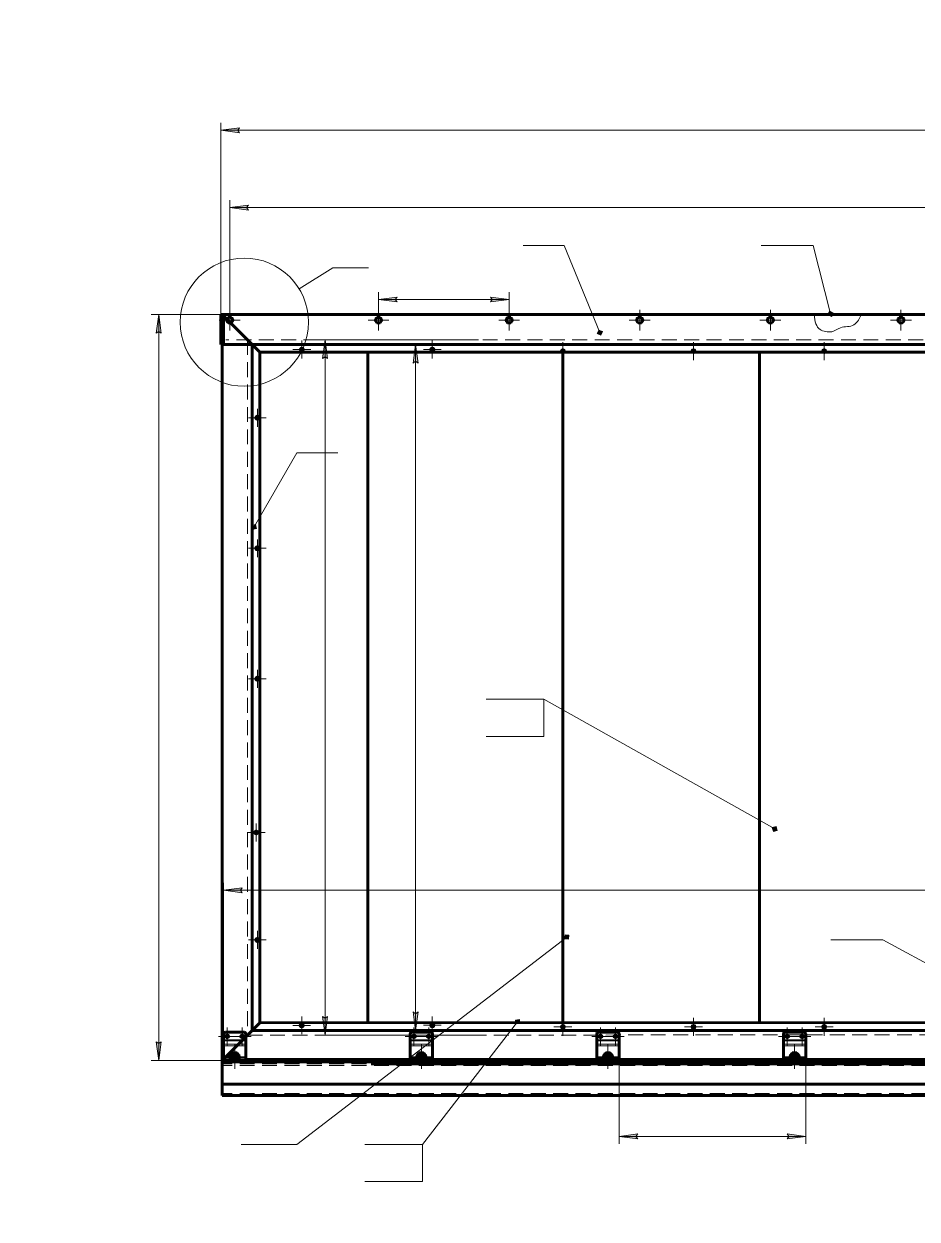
# Model space of a CAD drawing. Header units: millimetres. Extents: x 0 to 841, y 0 to 594.
# Drawn here: x 0 to 239.3, y 273.5 to 594 of the extents above; entities that cross this region are included whole.
import ezdxf

# ---------------------------------------------------------------- set-up
doc = ezdxf.new("R2010")
doc.units = ezdxf.units.MM
for name, pattern in [('K5LT_AXLED', [19.5, 15, -1.5, 1.5, -1.5]), ('K5LT_BASIC', [0]), ('K5LT_DASHED', [6, 4, -2]), ('K5LT_THIN', [0]), ('K5LT_THIN_INCLUDED_TO_HATCHING', [0])]:
    doc.linetypes.add(name, pattern=pattern)
doc.layers.add('Системный слой', color=7, linetype='Continuous')

# ---------------------------------------------------------------- blocks, each defined once
blk = doc.blocks.new('U11')
at = {"layer": 'Системный слой', "color": 30, "linetype": 'K5LT_AXLED', "lineweight": 18, "true_color": 0xff8000}
for q in [(130.01, 517.36), (127.21, 514.56), (130.01, 511.76), (132.81, 514.56)]:
    blk.add_line((130.01, 514.56), q, dxfattribs=at)
blk = doc.blocks.new('U12')
at = {"layer": 'Системный слой', "color": 30, "linetype": 'K5LT_AXLED', "lineweight": 18, "true_color": 0xff8000}
for q in [(165.01, 517.36), (162.21, 514.56), (165.01, 511.76), (167.81, 514.56)]:
    blk.add_line((165.01, 514.56), q, dxfattribs=at)
blk = doc.blocks.new('U13')
at = {"layer": 'Системный слой', "color": 30, "linetype": 'K5LT_AXLED', "lineweight": 18, "true_color": 0xff8000}
for q in [(200.01, 517.36), (197.21, 514.56), (200.01, 511.76), (202.81, 514.56)]:
    blk.add_line((200.01, 514.56), q, dxfattribs=at)
blk = doc.blocks.new('U15')
at = {"layer": 'Системный слой', "color": 30, "linetype": 'K5LT_AXLED', "lineweight": 18, "true_color": 0xff8000}
for q in [(235.01, 517.36), (232.21, 514.56), (235.01, 511.76), (237.81, 514.56)]:
    blk.add_line((235.01, 514.56), q, dxfattribs=at)
blk = doc.blocks.new('U24')
at = {"layer": 'Системный слой', "color": 30, "linetype": 'K5LT_AXLED', "lineweight": 18, "true_color": 0xff8000}
for q in [(55.15, 517.36), (52.35, 514.56), (55.15, 511.76), (57.95, 514.56)]:
    blk.add_line((55.15, 514.56), q, dxfattribs=at)
blk = doc.blocks.new('U27')
at = {"layer": 'Системный слой', "color": 30, "linetype": 'K5LT_AXLED', "lineweight": 18, "true_color": 0xff8000}
for q in [(95.01, 517.36), (92.21, 514.56), (95.01, 511.76), (97.81, 514.56)]:
    blk.add_line((95.01, 514.56), q, dxfattribs=at)
blk = doc.blocks.new('U28')
at = {"layer": 'Системный слой', "color": 30, "linetype": 'K5LT_AXLED', "lineweight": 18, "true_color": 0xff8000}
for q in [(54.5, 324.85), (52.15, 322.5), (56.85, 322.5), (54.5, 320.15)]:
    blk.add_line((54.5, 322.5), q, dxfattribs=at)
blk = doc.blocks.new('U29')
at = {"layer": 'Системный слой', "color": 30, "linetype": 'K5LT_AXLED', "lineweight": 18, "true_color": 0xff8000}
for q in [(58.5, 324.85), (56.15, 322.5), (60.85, 322.5), (58.5, 320.15)]:
    blk.add_line((58.5, 322.5), q, dxfattribs=at)
blk = doc.blocks.new('U30')
at = {"layer": 'Системный слой', "color": 30, "linetype": 'K5LT_AXLED', "lineweight": 18, "true_color": 0xff8000}
for q in [(56.5, 320.2), (53.3, 317), (59.7, 317), (56.5, 313.8)]:
    blk.add_line((56.5, 317), q, dxfattribs=at)
blk = doc.blocks.new('U31')
at = {"layer": 'Системный слой', "color": 30, "linetype": 'K5LT_AXLED', "lineweight": 18, "true_color": 0xff8000}
for q in [(104.5, 324.85), (102.15, 322.5), (106.85, 322.5), (104.5, 320.15)]:
    blk.add_line((104.5, 322.5), q, dxfattribs=at)
blk = doc.blocks.new('U32')
at = {"layer": 'Системный слой', "color": 30, "linetype": 'K5LT_AXLED', "lineweight": 18, "true_color": 0xff8000}
for q in [(108.5, 324.85), (106.15, 322.5), (110.85, 322.5), (108.5, 320.15)]:
    blk.add_line((108.5, 322.5), q, dxfattribs=at)
blk = doc.blocks.new('U33')
at = {"layer": 'Системный слой', "color": 30, "linetype": 'K5LT_AXLED', "lineweight": 18, "true_color": 0xff8000}
for q in [(106.5, 320.2), (103.3, 317), (109.7, 317), (106.5, 313.8)]:
    blk.add_line((106.5, 317), q, dxfattribs=at)
blk = doc.blocks.new('U34')
at = {"layer": 'Системный слой', "color": 30, "linetype": 'K5LT_AXLED', "lineweight": 18, "true_color": 0xff8000}
for q in [(154.5, 324.85), (152.15, 322.5), (156.85, 322.5), (154.5, 320.15)]:
    blk.add_line((154.5, 322.5), q, dxfattribs=at)
blk = doc.blocks.new('U35')
at = {"layer": 'Системный слой', "color": 30, "linetype": 'K5LT_AXLED', "lineweight": 18, "true_color": 0xff8000}
for q in [(158.5, 324.85), (156.15, 322.5), (160.85, 322.5), (158.5, 320.15)]:
    blk.add_line((158.5, 322.5), q, dxfattribs=at)
blk = doc.blocks.new('U36')
at = {"layer": 'Системный слой', "color": 30, "linetype": 'K5LT_AXLED', "lineweight": 18, "true_color": 0xff8000}
for q in [(156.5, 320.2), (153.3, 317), (159.7, 317), (156.5, 313.8)]:
    blk.add_line((156.5, 317), q, dxfattribs=at)
blk = doc.blocks.new('U37')
at = {"layer": 'Системный слой', "color": 30, "linetype": 'K5LT_AXLED', "lineweight": 18, "true_color": 0xff8000}
for q in [(204.5, 324.85), (202.15, 322.5), (206.85, 322.5), (204.5, 320.15)]:
    blk.add_line((204.5, 322.5), q, dxfattribs=at)
blk = doc.blocks.new('U38')
at = {"layer": 'Системный слой', "color": 30, "linetype": 'K5LT_AXLED', "lineweight": 18, "true_color": 0xff8000}
for q in [(208.5, 324.85), (206.15, 322.5), (210.85, 322.5), (208.5, 320.15)]:
    blk.add_line((208.5, 322.5), q, dxfattribs=at)
blk = doc.blocks.new('U39')
at = {"layer": 'Системный слой', "color": 30, "linetype": 'K5LT_AXLED', "lineweight": 18, "true_color": 0xff8000}
for q in [(206.5, 320.2), (203.3, 317), (209.7, 317), (206.5, 313.8)]:
    blk.add_line((206.5, 317), q, dxfattribs=at)

msp = doc.modelspace()

# ---------------------------------------------------------------- hatches: boundary and pattern name
at = {"layer": 'Системный слой'}
for points in [[(57.8, 564.83), (57.3, 565.49), (57.8, 566.15), (52.8, 565.49)], [(60.15, 544.09), (59.65, 544.75), (60.15, 545.41), (55.15, 544.75)], [(100.01, 519.43), (99.51, 520.09), (100.01, 520.75), (95.01, 520.09)], [(130.01, 520.09), (125.01, 520.75), (125.51, 520.09), (125.01, 519.43)], [(36.79, 511.06), (36.13, 516.06), (35.47, 511.06), (36.13, 511.56)], [(81.34, 504.26), (80.68, 509.26), (80.03, 504.26), (80.68, 504.76)], [(105.62, 503.06), (104.96, 508.06), (104.3, 503.06), (104.96, 503.56)], [(58.5, 361.03), (58, 361.69), (58.5, 362.35), (53.5, 361.69)], [(80.68, 322.86), (81.34, 327.86), (80.68, 327.36), (80.03, 327.86)], [(104.96, 324.06), (105.62, 329.06), (104.96, 328.56), (104.3, 329.06)], [(36.13, 316.06), (36.79, 321.06), (36.13, 320.56), (35.47, 321.06)], [(164, 295.67), (164.5, 296.33), (159.5, 295.67), (164.5, 295.01)], [(209.5, 295.67), (204.5, 296.33), (205, 295.67), (204.5, 295.01)]]:
    msp.add_hatch(color=7, dxfattribs=at).paths.add_polyline_path(points)
h = msp.add_hatch(color=7, dxfattribs=at)
h.paths.add_polyline_path([(216.89, 516.45), (215.98, 517), (215.43, 516.08), (216.35, 515.54)])
h.paths.add_polyline_path([(216.65, 516.39), (216.04, 516.75), (215.68, 516.15), (216.28, 515.78)])
h.paths.add_polyline_path([(216.4, 516.33), (216.1, 516.51), (215.92, 516.21), (216.22, 516.03)])
h = msp.add_hatch(color=7, dxfattribs=at)
h.paths.add_polyline_path([(154.58, 510.52), (154.99, 511.5), (154.01, 511.91), (153.6, 510.94)])
h.paths.add_polyline_path([(154.76, 511.41), (154.11, 511.68), (153.83, 511.03), (154.48, 510.76)])
h.paths.add_polyline_path([(154.53, 511.31), (154.2, 511.45), (154.06, 511.12), (154.39, 510.99)])
h = msp.add_hatch(color=7, dxfattribs=at)
h.paths.add_polyline_path([(62.31, 458.73), (62.03, 459.76), (61.01, 459.48), (61.28, 458.46)])
h.paths.add_polyline_path([(62.09, 458.86), (61.91, 459.54), (61.23, 459.36), (61.41, 458.68)])
h.paths.add_polyline_path([(61.88, 458.98), (61.78, 459.32), (61.44, 459.23), (61.53, 458.89)])
h = msp.add_hatch(color=7, dxfattribs=at)
h.paths.add_polyline_path([(201.83, 377.74), (201.54, 378.76), (200.52, 378.48), (200.81, 377.45)])
h.paths.add_polyline_path([(201.61, 377.86), (201.42, 378.54), (200.74, 378.35), (200.93, 377.67)])
h.paths.add_polyline_path([(201.39, 377.99), (201.3, 378.33), (200.96, 378.23), (201.05, 377.89)])
h = msp.add_hatch(color=7, dxfattribs=at)
h.paths.add_polyline_path([(145.92, 348.55), (146.05, 349.6), (145, 349.74), (144.86, 348.69)])
h.paths.add_polyline_path([(145.76, 348.75), (145.86, 349.45), (145.15, 349.54), (145.06, 348.84)])
h.paths.add_polyline_path([(145.61, 348.94), (145.66, 349.3), (145.31, 349.34), (145.26, 348.99)])
h = msp.add_hatch(color=7, dxfattribs=at)
h.paths.add_polyline_path([(132.89, 325.95), (132.75, 327), (131.7, 326.87), (131.84, 325.82)])
h.paths.add_polyline_path([(132.69, 326.1), (132.6, 326.8), (131.9, 326.71), (131.99, 326.01)])
h.paths.add_polyline_path([(132.49, 326.26), (132.45, 326.61), (132.1, 326.56), (132.14, 326.21)])

# ---------------------------------------------------------------- linework, layer by layer
at = {"layer": 'Системный слой', "color": 7, "linetype": 'K5LT_THIN', "lineweight": 18}
for p, q in [((52.8, 508.06), (52.8, 567.49)), ((52.8, 565.49), (57.8, 566.15)), ((57.8, 564.83), (52.8, 565.49)), ((52.8, 565.49), (602.16, 565.49)), ((57.8, 566.15), (57.3, 565.49)), ((57.3, 565.49), (57.8, 564.83)), ((55.15, 514.56), (55.15, 546.75)), ((55.15, 544.75), (60.15, 545.41)), ((60.15, 545.41), (59.65, 544.75)), ((60.15, 544.09), (55.15, 544.75)), ((55.15, 544.75), (600.06, 544.75)), ((59.65, 544.75), (60.15, 544.09)), ((144.79, 534.55), (133.8, 534.55)), ((144.79, 534.55), (154.29, 511.22)), ((211.52, 534.55), (197.56, 534.55)), ((211.52, 534.55), (216.16, 516.27)), ((73.73, 522.98), (82.81, 528.55)), ((82.81, 528.55), (92.37, 528.55)), ((95.01, 514.56), (95.01, 522.09)), ((95.01, 520.09), (100.01, 520.75)), ((100.01, 519.43), (95.01, 520.09)), ((95.01, 520.09), (130.01, 520.09)), ((100.01, 520.75), (99.51, 520.09)), ((99.51, 520.09), (100.01, 519.43)), ((125.51, 520.09), (125.01, 520.75)), ((125.01, 520.75), (130.01, 520.09)), ((130.01, 520.09), (125.01, 519.43)), ((125.01, 519.43), (125.51, 520.09)), ((130.01, 514.56), (130.01, 522.09)), ((93.01, 516.06), (34.13, 516.06)), ((35.47, 511.06), (36.13, 516.06)), ((36.13, 516.06), (36.79, 511.06)), ((36.13, 316.06), (36.13, 516.06)), ((215.98, 517), (215.43, 516.08)), ((215.43, 516.08), (216.35, 515.54)), ((216.04, 516.75), (215.68, 516.15)), ((215.68, 516.15), (216.28, 515.78)), ((216.1, 516.51), (215.92, 516.21)), ((215.92, 516.21), (216.22, 516.03)), ((216.04, 516.75), (215.98, 517)), ((216.89, 516.45), (215.98, 517)), ((216.1, 516.51), (216.04, 516.75)), ((216.65, 516.39), (216.04, 516.75)), ((216.4, 516.33), (216.1, 516.51)), ((216.22, 516.03), (216.4, 516.33)), ((216.28, 515.78), (216.65, 516.39)), ((216.35, 515.54), (216.89, 516.45)), ((36.13, 511.56), (35.47, 511.06)), ((36.79, 511.06), (36.13, 511.56)), ((154.01, 511.91), (153.6, 510.94)), ((153.6, 510.94), (154.58, 510.52)), ((154.11, 511.68), (153.83, 511.03)), ((153.83, 511.03), (154.48, 510.76)), ((154.11, 511.68), (154.01, 511.91)), ((154.99, 511.5), (154.01, 511.91)), ((154.2, 511.45), (154.06, 511.12)), ((154.06, 511.12), (154.39, 510.99)), ((154.2, 511.45), (154.11, 511.68)), ((154.76, 511.41), (154.11, 511.68)), ((154.53, 511.31), (154.2, 511.45)), ((154.39, 510.99), (154.53, 511.31)), ((154.48, 510.76), (154.76, 511.41)), ((154.58, 510.52), (154.99, 511.5)), ((121.81, 509.26), (78.68, 509.26)), ((80.03, 504.26), (80.68, 509.26)), ((80.68, 509.26), (81.34, 504.26)), ((80.68, 509.26), (80.68, 322.86)), ((113.01, 508.06), (102.96, 508.06)), ((104.3, 503.06), (104.96, 508.06)), ((104.96, 508.06), (105.62, 503.06)), ((104.96, 508.06), (104.96, 324.06)), ((80.68, 504.76), (80.03, 504.26)), ((81.34, 504.26), (80.68, 504.76)), ((104.96, 503.56), (104.3, 503.06)), ((105.62, 503.06), (104.96, 503.56)), ((73.13, 479), (61.66, 459.11)), ((73.13, 479), (84.12, 479)), ((62.03, 459.76), (61.01, 459.48)), ((61.01, 459.48), (61.28, 458.46)), ((61.91, 459.54), (61.23, 459.36)), ((61.23, 459.36), (61.41, 458.68)), ((61.28, 458.46), (62.31, 458.73)), ((61.41, 458.68), (62.09, 458.86)), ((61.78, 459.32), (61.44, 459.23)), ((61.44, 459.23), (61.53, 458.89)), ((61.53, 458.89), (61.88, 458.98)), ((61.78, 459.32), (61.91, 459.54)), ((61.88, 458.98), (61.78, 459.32)), ((61.91, 459.54), (62.03, 459.76)), ((62.09, 458.86), (61.91, 459.54)), ((62.31, 458.73), (62.03, 459.76)), ((139.27, 412.91), (123.83, 412.91)), ((139.27, 412.91), (201.17, 378.11)), ((139.27, 412.91), (139.27, 402.91)), ((139.27, 402.91), (123.83, 402.91)), ((201.54, 378.76), (200.52, 378.48)), ((200.74, 378.35), (200.52, 378.48)), ((200.52, 378.48), (200.81, 377.45)), ((201.42, 378.54), (200.74, 378.35)), ((200.96, 378.23), (200.74, 378.35)), ((200.74, 378.35), (200.93, 377.67)), ((201.3, 378.33), (200.96, 378.23)), ((200.96, 378.23), (201.05, 377.89)), ((201.39, 377.99), (201.3, 378.33)), ((201.61, 377.86), (201.42, 378.54)), ((201.83, 377.74), (201.54, 378.76)), ((200.81, 377.45), (201.83, 377.74)), ((200.93, 377.67), (201.61, 377.86)), ((201.05, 377.89), (201.39, 377.99)), ((53.5, 315.35), (53.5, 363.69)), ((53.5, 361.69), (58.5, 362.35)), ((58.5, 362.35), (58, 361.69)), ((58.5, 361.03), (53.5, 361.69)), ((53.5, 361.69), (562.3, 361.69)), ((58, 361.69), (58.5, 361.03)), ((145, 349.74), (144.86, 348.69)), ((146.05, 349.6), (145, 349.74)), ((145.15, 349.54), (145.06, 348.84)), ((145.86, 349.45), (145.15, 349.54)), ((145.76, 348.75), (145.86, 349.45)), ((145.92, 348.55), (146.05, 349.6)), ((73.13, 293.54), (145.46, 349.14)), ((145.06, 348.84), (144.86, 348.69)), ((144.86, 348.69), (145.92, 348.55)), ((145.26, 348.99), (145.06, 348.84)), ((145.06, 348.84), (145.76, 348.75)), ((145.31, 349.34), (145.26, 348.99)), ((145.26, 348.99), (145.61, 348.94)), ((145.66, 349.3), (145.31, 349.34)), ((145.61, 348.94), (145.66, 349.3)), ((230.19, 348.42), (216.24, 348.42)), ((230.19, 348.42), (255.06, 334.89)), ((80.68, 322.86), (80.03, 327.86)), ((80.03, 327.86), (80.68, 327.36)), ((80.68, 327.36), (81.34, 327.86)), ((81.34, 327.86), (80.68, 322.86)), ((104.96, 324.06), (104.3, 329.06)), ((104.3, 329.06), (104.96, 328.56)), ((104.96, 328.56), (105.62, 329.06)), ((105.62, 329.06), (104.96, 324.06)), ((132.75, 327), (131.7, 326.87)), ((132.89, 325.95), (132.75, 327)), ((113.01, 324.06), (102.96, 324.06)), ((106.8, 293.54), (132.29, 326.41)), ((131.7, 326.87), (131.84, 325.82)), ((131.99, 326.01), (131.84, 325.82)), ((131.84, 325.82), (132.89, 325.95)), ((132.6, 326.8), (131.9, 326.71)), ((131.9, 326.71), (131.99, 326.01)), ((132.14, 326.21), (131.99, 326.01)), ((131.99, 326.01), (132.69, 326.1)), ((132.45, 326.61), (132.1, 326.56)), ((132.1, 326.56), (132.14, 326.21)), ((132.14, 326.21), (132.49, 326.26)), ((132.49, 326.26), (132.45, 326.61)), ((132.69, 326.1), (132.6, 326.8)), ((36.13, 316.06), (35.47, 321.06)), ((35.47, 321.06), (36.13, 320.56)), ((36.13, 320.56), (36.79, 321.06)), ((36.79, 321.06), (36.13, 316.06)), ((59.5, 321.55), (53.5, 321.55)), ((59.5, 321.34), (53.5, 321.34)), ((121.81, 322.86), (78.68, 322.86)), ((109.5, 321.55), (103.5, 321.55)), ((109.5, 321.34), (103.5, 321.34)), ((159.5, 321.55), (153.5, 321.55)), ((159.5, 321.34), (153.5, 321.34)), ((209.5, 321.55), (203.5, 321.55)), ((209.5, 321.34), (203.5, 321.34)), ((53.5, 320.4), (59.5, 320.4)), ((59.5, 319.98), (53.5, 319.98)), ((103.5, 320.4), (109.5, 320.4)), ((109.5, 319.98), (103.5, 319.98)), ((153.5, 320.4), (159.5, 320.4)), ((159.5, 319.98), (153.5, 319.98)), ((203.5, 320.4), (209.5, 320.4)), ((209.5, 319.98), (203.5, 319.98)), ((93.01, 316.06), (34.13, 316.06)), ((53.5, 316.7), (55.3, 316.7)), ((57.7, 316.8), (55.3, 316.8)), ((55.3, 316.65), (57.7, 316.65)), ((57.7, 316.7), (59.5, 316.7)), ((103.5, 316.7), (105.3, 316.7)), ((107.7, 316.8), (105.3, 316.8)), ((105.3, 316.65), (107.7, 316.65)), ((107.7, 316.7), (109.5, 316.7)), ((153.5, 316.7), (155.3, 316.7)), ((157.7, 316.8), (155.3, 316.8)), ((155.3, 316.65), (157.7, 316.65)), ((157.7, 316.7), (159.5, 316.7)), ((159.5, 316.7), (159.5, 293.67)), ((203.5, 316.7), (205.3, 316.7)), ((207.7, 316.8), (205.3, 316.8)), ((205.3, 316.65), (207.7, 316.65)), ((207.7, 316.7), (209.5, 316.7)), ((209.5, 316.7), (209.5, 293.67)), ((159.5, 295.67), (164.5, 296.33)), ((164.5, 295.01), (159.5, 295.67)), ((159.5, 295.67), (209.5, 295.67)), ((164.5, 296.33), (164, 295.67)), ((164, 295.67), (164.5, 295.01)), ((205, 295.67), (204.5, 296.33)), ((204.5, 296.33), (209.5, 295.67)), ((209.5, 295.67), (204.5, 295.01)), ((204.5, 295.01), (205, 295.67)), ((73.13, 293.54), (58.24, 293.54)), ((106.8, 293.54), (91.36, 293.54)), ((106.8, 293.54), (106.8, 283.54)), ((106.8, 283.54), (91.36, 283.54))]:
    msp.add_line(p, q, dxfattribs=at)
at = {"layer": 'Системный слой', "color": 5, "linetype": 'K5LT_BASIC', "lineweight": 60, "true_color": 0x0000ff}
for p, q in [((53.5, 516.06), (52.8, 516.06)), ((52.8, 516.06), (52.8, 508.06)), ((53.15, 516.06), (53.15, 316.06)), ((63.25, 505.96), (53.15, 516.06)), ((252.11, 516.06), (53.5, 516.06)), ((53.5, 508.06), (53.5, 516.06)), ((252.11, 516.06), (93.01, 516.06)), ((52.8, 508.06), (53.5, 508.06)), ((53.15, 508.06), (561.95, 508.06)), ((61.15, 508.06), (61.15, 324.06)), ((249.64, 506), (63.25, 505.96)), ((63.25, 505.96), (63.25, 326.16)), ((92.14, 326.17), (92.14, 505.97)), ((144.43, 326.06), (144.43, 505.86)), ((197.14, 326.19), (197.14, 505.99)), ((63.25, 326.16), (53.15, 316.06)), ((61.18, 324.1), (593.74, 324.1)), ((63.25, 326.16), (249.64, 326.2)), ((53.5, 321.55), (53.5, 323.1)), ((53.5, 321.34), (53.5, 321.55)), ((53.5, 320.4), (53.5, 321.34)), ((54, 323.6), (59, 323.6)), ((59.5, 323.1), (59.5, 321.55)), ((59.5, 321.55), (59.5, 321.34)), ((59.5, 321.34), (59.5, 320.4)), ((103.5, 321.55), (103.5, 323.1)), ((103.5, 321.34), (103.5, 321.55)), ((103.5, 320.4), (103.5, 321.34)), ((104, 323.6), (109, 323.6)), ((109.5, 323.1), (109.5, 321.55)), ((109.5, 321.55), (109.5, 321.34)), ((109.5, 321.34), (109.5, 320.4)), ((153.5, 321.55), (153.5, 323.1)), ((153.5, 321.34), (153.5, 321.55)), ((153.5, 320.4), (153.5, 321.34)), ((154, 323.6), (159, 323.6)), ((159.5, 323.1), (159.5, 321.55)), ((159.5, 321.55), (159.5, 321.34)), ((159.5, 321.34), (159.5, 320.4)), ((203.5, 321.55), (203.5, 323.1)), ((203.5, 321.34), (203.5, 321.55)), ((203.5, 320.4), (203.5, 321.34)), ((204, 323.6), (209, 323.6)), ((209.5, 323.1), (209.5, 321.55)), ((209.5, 321.55), (209.5, 321.34)), ((209.5, 321.34), (209.5, 320.4)), ((53.5, 319.98), (53.5, 320.4)), ((53.5, 316.7), (53.5, 319.98)), ((55.37, 317.4), (57.63, 317.4)), ((59.5, 320.4), (59.5, 319.98)), ((59.5, 319.98), (59.5, 316.7)), ((103.5, 319.98), (103.5, 320.4)), ((103.5, 316.7), (103.5, 319.98)), ((105.37, 317.4), (107.63, 317.4)), ((109.5, 320.4), (109.5, 319.98)), ((109.5, 319.98), (109.5, 316.7)), ((153.5, 319.98), (153.5, 320.4)), ((153.5, 316.7), (153.5, 319.98)), ((155.37, 317.4), (157.63, 317.4)), ((159.5, 320.4), (159.5, 319.98)), ((159.5, 319.98), (159.5, 316.7)), ((203.5, 319.98), (203.5, 320.4)), ((203.5, 316.7), (203.5, 319.98)), ((205.37, 317.4), (207.63, 317.4)), ((209.5, 320.4), (209.5, 319.98)), ((209.5, 319.98), (209.5, 316.7)), ((53.15, 316.06), (601.81, 316.06)), ((53.15, 306.66), (53.15, 316.06)), ((53.17, 315.54), (601.83, 315.84)), ((53.5, 316.1), (53.5, 316.7)), ((55.3, 316.1), (53.5, 316.1)), ((55.3, 316.7), (55.3, 317)), ((55.3, 316.1), (55.3, 316.7)), ((55.9, 316.4), (55.3, 316.4)), ((55.9, 316.1), (55.3, 316.1)), ((55.9, 316.4), (55.9, 316.1)), ((57.1, 316.4), (55.9, 316.4)), ((57.1, 316.1), (55.9, 316.1)), ((57.7, 316.4), (57.1, 316.4)), ((57.1, 316.4), (57.1, 316.1)), ((57.7, 316.1), (57.1, 316.1)), ((57.7, 317), (57.7, 316.7)), ((57.7, 316.7), (57.7, 316.1)), ((59.5, 316.1), (57.7, 316.1)), ((59.5, 316.7), (59.5, 316.1)), ((601.81, 316.31), (59.5, 316.31)), ((601.81, 315.16), (93.01, 315.16)), ((103.5, 316.1), (103.5, 316.7)), ((105.3, 316.1), (103.5, 316.1)), ((105.3, 316.7), (105.3, 317)), ((105.3, 316.1), (105.3, 316.7)), ((105.9, 316.4), (105.3, 316.4)), ((105.9, 316.1), (105.3, 316.1)), ((105.9, 316.4), (105.9, 316.1)), ((107.1, 316.4), (105.9, 316.4)), ((107.1, 316.1), (105.9, 316.1)), ((107.7, 316.4), (107.1, 316.4)), ((107.1, 316.4), (107.1, 316.1)), ((107.7, 316.1), (107.1, 316.1)), ((107.7, 317), (107.7, 316.7)), ((107.7, 316.7), (107.7, 316.1)), ((109.5, 316.1), (107.7, 316.1)), ((109.5, 316.7), (109.5, 316.1)), ((153.5, 316.1), (153.5, 316.7)), ((155.3, 316.1), (153.5, 316.1)), ((155.3, 316.7), (155.3, 317)), ((155.3, 316.1), (155.3, 316.7)), ((155.9, 316.4), (155.3, 316.4)), ((155.9, 316.1), (155.3, 316.1)), ((155.9, 316.4), (155.9, 316.1)), ((157.1, 316.4), (155.9, 316.4)), ((157.1, 316.1), (155.9, 316.1)), ((157.7, 316.4), (157.1, 316.4)), ((157.1, 316.4), (157.1, 316.1)), ((157.7, 316.1), (157.1, 316.1)), ((157.7, 317), (157.7, 316.7)), ((157.7, 316.7), (157.7, 316.1)), ((159.5, 316.1), (157.7, 316.1)), ((159.5, 316.7), (159.5, 316.1)), ((203.5, 316.1), (203.5, 316.7)), ((205.3, 316.1), (203.5, 316.1)), ((205.3, 316.7), (205.3, 317)), ((205.3, 316.1), (205.3, 316.7)), ((205.9, 316.4), (205.3, 316.4)), ((205.9, 316.1), (205.3, 316.1)), ((205.9, 316.4), (205.9, 316.1)), ((207.1, 316.4), (205.9, 316.4)), ((207.1, 316.1), (205.9, 316.1)), ((207.7, 316.4), (207.1, 316.4)), ((207.1, 316.4), (207.1, 316.1)), ((207.7, 316.1), (207.1, 316.1)), ((207.7, 317), (207.7, 316.7)), ((207.7, 316.7), (207.7, 316.1)), ((209.5, 316.1), (207.7, 316.1)), ((209.5, 316.7), (209.5, 316.1)), ((601.81, 309.66), (53.15, 309.66)), ((601.81, 306.66), (53.15, 306.66))]:
    msp.add_line(p, q, dxfattribs=at)
at = {"layer": 'Системный слой', "color": 7, "linetype": 'K5LT_DASHED', "lineweight": 18}
for p, q in [((594.94, 509.3), (54.14, 509.3)), ((59.95, 509.26), (59.95, 322.86)), ((59.95, 322.86), (594.94, 322.9)), ((53.15, 315.4), (601.56, 315.51)), ((601.81, 315.17), (53.15, 315.16)), ((601.81, 314.66), (53.15, 314.66)), ((93.01, 315.31), (601.81, 315.31)), ((601.81, 307.16), (53.15, 307.16))]:
    msp.add_line(p, q, dxfattribs=at)
at = {"layer": 'Системный слой', "color": 30, "linetype": 'K5LT_AXLED', "lineweight": 18, "true_color": 0xff8000}
for p, q in [((74.45, 506.66), (72.05, 506.66)), ((74.45, 506.66), (74.45, 509.06)), ((74.45, 506.66), (74.45, 504.26)), ((74.45, 506.66), (76.85, 506.66)), ((109.43, 506.66), (107.03, 506.66)), ((109.43, 506.66), (109.43, 509.06)), ((109.43, 506.66), (109.43, 504.26)), ((109.43, 506.66), (111.83, 506.66)), ((144.43, 506.26), (144.43, 508.66)), ((179.43, 506.26), (179.43, 508.66)), ((214.43, 506.26), (214.43, 508.66)), ((144.43, 506.26), (142.03, 506.26)), ((144.43, 506.26), (144.43, 503.86)), ((144.43, 506.26), (146.83, 506.26)), ((179.43, 506.26), (177.03, 506.26)), ((179.43, 506.26), (179.43, 503.86)), ((179.43, 506.26), (181.83, 506.26)), ((214.43, 506.26), (212.03, 506.26)), ((214.43, 506.26), (214.43, 503.86)), ((214.43, 506.26), (216.83, 506.26)), ((62.55, 488.38), (62.55, 490.78)), ((62.55, 488.38), (62.55, 490.78)), ((62.55, 488.38), (60.15, 488.38)), ((62.55, 488.38), (60.15, 488.38)), ((62.55, 488.38), (64.95, 488.38)), ((62.55, 488.38), (62.55, 485.98)), ((62.55, 488.38), (62.55, 485.98)), ((62.55, 488.38), (64.95, 488.38)), ((62.55, 453.38), (62.55, 455.78)), ((62.55, 453.38), (62.55, 455.78)), ((62.55, 453.38), (60.15, 453.38)), ((62.55, 453.38), (60.15, 453.38)), ((62.55, 453.38), (64.95, 453.38)), ((62.55, 453.38), (62.55, 450.98)), ((62.55, 453.38), (62.55, 450.98)), ((62.55, 453.38), (64.95, 453.38)), ((62.55, 418.38), (62.55, 420.78)), ((62.55, 418.38), (62.55, 420.78)), ((62.55, 418.38), (60.15, 418.38)), ((62.55, 418.38), (60.15, 418.38)), ((62.55, 418.38), (64.95, 418.38)), ((62.55, 418.38), (62.55, 415.98)), ((62.55, 418.38), (62.55, 415.98)), ((62.55, 418.38), (64.95, 418.38)), ((62.26, 377.19), (62.26, 379.59)), ((62.26, 377.19), (62.26, 379.59)), ((62.26, 377.19), (59.86, 377.19)), ((62.26, 377.19), (59.86, 377.19)), ((62.26, 377.19), (64.66, 377.19)), ((62.26, 377.19), (62.26, 374.79)), ((62.26, 377.19), (62.26, 374.79)), ((62.26, 377.19), (64.66, 377.19)), ((62.55, 348.38), (62.55, 350.78)), ((62.55, 348.38), (62.55, 350.78)), ((62.55, 348.38), (60.15, 348.38)), ((62.55, 348.38), (60.15, 348.38)), ((62.55, 348.38), (64.95, 348.38)), ((62.55, 348.38), (62.55, 345.98)), ((62.55, 348.38), (62.55, 345.98)), ((62.55, 348.38), (64.95, 348.38)), ((74.43, 325.45), (74.43, 327.85)), ((109.43, 325.46), (109.43, 327.86)), ((144.43, 325.06), (144.43, 327.46)), ((179.43, 325.06), (179.43, 327.46)), ((214.43, 325.06), (214.43, 327.46)), ((74.43, 325.45), (72.03, 325.45)), ((74.43, 325.45), (74.43, 323.05)), ((74.43, 325.45), (76.83, 325.45)), ((109.43, 325.46), (107.03, 325.46)), ((109.43, 325.46), (109.43, 323.06)), ((109.43, 325.46), (111.83, 325.46)), ((144.43, 325.06), (142.03, 325.06)), ((144.43, 325.06), (144.43, 322.66)), ((144.43, 325.06), (146.83, 325.06)), ((179.43, 325.06), (177.03, 325.06)), ((179.43, 325.06), (179.43, 322.66)), ((179.43, 325.06), (181.83, 325.06)), ((214.43, 325.06), (212.03, 325.06)), ((214.43, 325.06), (214.43, 322.66)), ((214.43, 325.06), (216.83, 325.06))]:
    msp.add_line(p, q, dxfattribs=at)
at = {"layer": 'Системный слой', "color": 5, "linetype": 'K5LT_BASIC', "lineweight": 60, "true_color": 0x0000ff}
for centre, radius in [((55.15, 514.56), 0.8), ((95.01, 514.56), 0.8), ((130.01, 514.56), 0.8), ((165.01, 514.56), 0.8), ((200.01, 514.56), 0.8), ((235.01, 514.56), 0.8), ((74.45, 506.66), 0.4), ((109.43, 506.66), 0.4), ((144.43, 506.26), 0.4), ((179.43, 506.26), 0.4), ((214.43, 506.26), 0.4), ((62.55, 488.38), 0.4), ((62.55, 453.38), 0.4), ((62.55, 453.38), 0.4), ((62.55, 418.38), 0.4), ((62.26, 377.19), 0.4), ((62.55, 348.38), 0.4), ((74.43, 325.45), 0.4), ((109.43, 325.46), 0.4), ((144.43, 325.06), 0.4), ((179.43, 325.06), 0.4), ((214.43, 325.06), 0.4), ((54.5, 322.5), 0.35), ((58.5, 322.5), 0.35), ((104.5, 322.5), 0.35), ((108.5, 322.5), 0.35), ((154.5, 322.5), 0.35), ((158.5, 322.5), 0.35), ((204.5, 322.5), 0.35), ((208.5, 322.5), 0.35)]:
    msp.add_circle(centre, radius, dxfattribs=at)
at = {"layer": 'Системный слой', "color": 7, "linetype": 'K5LT_THIN', "lineweight": 18}
msp.add_arc((59.06, 514.01), 17.19, 0, 360, dxfattribs=at)
at = {"layer": 'Системный слой', "color": 5, "linetype": 'K5LT_BASIC', "lineweight": 60, "true_color": 0x0000ff}
for centre, radius, start, end in [((54, 323.1), 0.5, 90, 180), ((59, 323.1), 0.5, 0, 90), ((104, 323.1), 0.5, 90, 180), ((109, 323.1), 0.5, 0, 90), ((154, 323.1), 0.5, 90, 180), ((159, 323.1), 0.5, 0, 90), ((204, 323.1), 0.5, 90, 180), ((209, 323.1), 0.5, 0, 90), ((56.5, 317), 1.2, 0, 180), ((106.5, 317), 1.2, 0, 180), ((156.5, 317), 1.2, 0, 180), ((206.5, 317), 1.2, 0, 180)]:
    msp.add_arc(centre, radius, start, end, dxfattribs=at)
at = {"layer": 'Системный слой', "color": 7, "linetype": 'K5LT_THIN_INCLUDED_TO_HATCHING', "lineweight": 18}
msp.add_open_spline([(211.87, 516.06), (211.83, 514.08), (212.33, 512.73), (213.35, 512.02), (214.11, 511.49), (215.5, 511.3), (216.51, 511.47), (217.29, 511.61), (218, 512.24), (218.79, 512.52), (219.93, 512.94), (221.4, 512.65), (222.38, 513.32), (222.84, 513.64), (223.28, 514.09), (223.61, 514.55), (223.92, 515), (224.17, 515.5), (224.33, 516.06)], degree=3, knots=[0, 0, 0, 0, 1, 1, 1, 2, 2, 2, 3, 3, 3, 4, 4, 4, 5, 5, 5, 6, 6, 6, 6], dxfattribs=at)

# ---------------------------------------------------------------- block references
at = {"layer": 'Системный слой'}
for name in ['U24', 'U27', 'U11', 'U12', 'U13', 'U15', 'U28', 'U29', 'U31', 'U32', 'U34', 'U35', 'U37', 'U38', 'U30', 'U33', 'U36', 'U39']:
    msp.add_blockref(name, (0, 0), dxfattribs=at)

doc.saveas('drawing.dxf')
